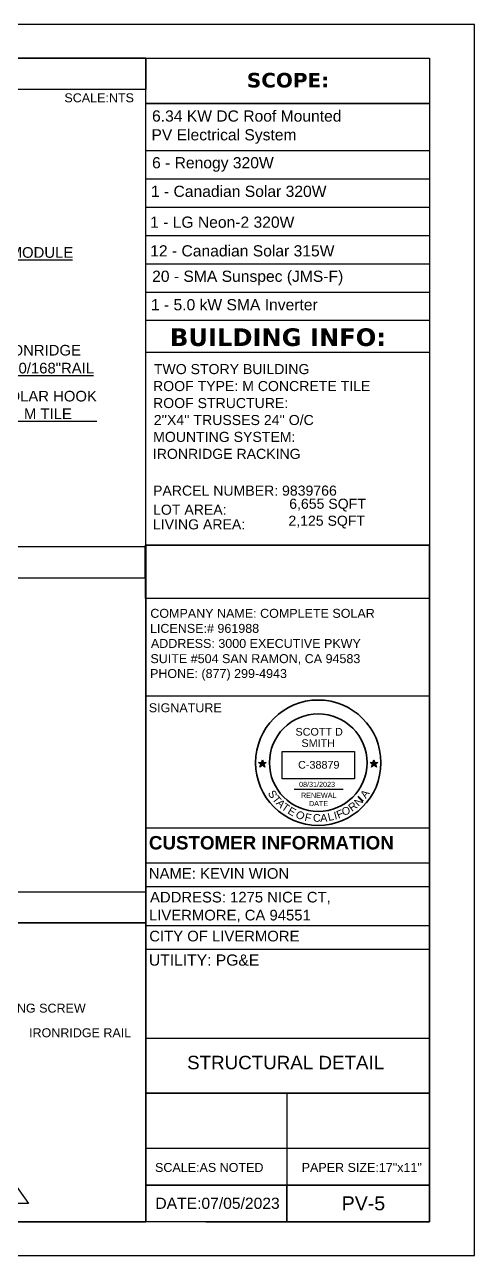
# Model space of a CAD drawing. Header units: millimetres. Extents: x -419 to 20046, y -14642 to 2638.
# Drawn here: x 3464 to 3866, y -10899 to -9799 of the extents above; entities that cross this region are included whole.
import ezdxf

# ---------------------------------------------------------------- set-up
doc = ezdxf.new("R2010")
doc.units = ezdxf.units.MM
for name, color, linetype in [('PDF5_Text', 7, 'Continuous'), ('PDF6_0', 7, 'Continuous'), ('PDF6_PDF4_Geometry', 7, 'Continuous'), ('PDF6_PDF_Geometry', 7, 'Continuous'), ('PDF6_Text', 7, 'Continuous'), ('PDF_Text', 7, 'Continuous')]:
    doc.layers.add(name, color=color, linetype=linetype)
doc.styles.add('PDF Arial', font='arial.ttf')
doc.styles.add('PDF Arial Bold', font='arialbd.ttf')
doc.styles.add('PDF Verdana Bold', font='verdanab.ttf')
doc.styles.get("Standard").update_dxf_attribs({"font": 'arial.ttf'})
picture_1 = doc.add_image_def('image40.png', size_in_pixel=(45, 240))
picture_2 = doc.add_image_def('image15.png', size_in_pixel=(858, 321))

# ---------------------------------------------------------------- blocks, each defined once
blk = doc.blocks.new('star')
h = blk.add_hatch(color=256)
h.dxf.hatch_style = 1
h.paths.add_polyline_path([(116.5, 62.57), (116.86, 62.57), (116.68, 63.12)])
h.paths.add_polyline_path([(116.68, 62.02), (116.97, 62.23), (116.86, 62.57), (116.5, 62.57), (116.39, 62.23)])
h.paths.add_polyline_path([(116.5, 62.57), (115.92, 62.57), (116.39, 62.23)])
h.paths.add_polyline_path([(116.39, 62.23), (116.21, 61.67), (116.68, 62.02)])
h.paths.add_polyline_path([(116.68, 62.02), (117.15, 61.67), (116.97, 62.23)])
h.paths.add_polyline_path([(116.97, 62.23), (117.44, 62.57), (116.86, 62.57)])
for p, q in [((115.92, 62.57), (117.44, 62.57)), ((117.15, 61.67), (115.92, 62.57)), ((116.21, 61.67), (116.68, 63.12)), ((117.44, 62.57), (116.21, 61.67)), ((116.68, 63.12), (117.15, 61.67))]:
    blk.add_line(p, q)
blk = doc.blocks.new('a')
at = {"color": 1, "char_height": 15, "attachment_point": 1}
for s, insert, rotation in [('{\\C256;S}', (169, 149), 301.8504), ('{\\C256;A}', (335, 138.5), 54.6588), ('{\\C256;T}', (176.1, 138.5), 308.5602), ('{\\C256;A}', (182.8, 131.2), 313.9392), ('{\\C256;T}', (190.6, 123.2), 324.7462), ('{\\C256;R}', (311.3, 116.8), 36.4598), ('{\\C256;N}', (322.6, 125.5), 43.0781), ('{\\C256;I}', (344.8, 127.8), 227.4846), ('{\\C256;E}', (201.4, 115.5), 330.0103), ('{\\C256;O}', (218.6, 109.1), 319.6464), ('{\\C256;A}', (258.4, 100.3), 1.6689), ('{\\C256;L}', (271.7, 101.5), 12.6875), ('{\\C256;I}', (283.7, 104.3), 13.6115), ('{\\C256;F}', (288.3, 105.4), 21.5682), ('{\\C256;O}', (299, 112.2), 12.6875)]:
    blk.add_mtext_dynamic_manual_height_columns(s, width=30.733, gutter_width=125, heights=[0], dxfattribs=dict(at, insert=insert, rotation=rotation))
at = {"color": 1, "insert": (244.5, 100.5), "char_height": 15, "attachment_point": 1}
blk.add_mtext_dynamic_manual_height_columns('{\\C256;C}', width=30.733, gutter_width=125, heights=[0], dxfattribs=at)
blk = doc.blocks.new('1')
at = {"color": 1, "xscale": 0.1018808021228187, "yscale": 0.1018808021228187, "zscale": 0.1018808021228187}
blk.add_blockref('a', (510.97, 81.39), dxfattribs=at)
at = {"color": 1, "insert": (534.46, 91.84), "char_height": 1.528, "attachment_point": 1, "rotation": 347.3366}
blk.add_mtext_dynamic_manual_height_columns('{\\C256;F}', width=1.5282, gutter_width=12.74, heights=[0], dxfattribs=at)

msp = doc.modelspace()

# ---------------------------------------------------------------- linework, layer by layer
at = {"lineweight": 30}
msp.add_line((3705.15, -10482.377), (3748.933, -10482.377), dxfattribs=at)
at = {"lineweight": 35}
for radius in [56, 43.581]:
    msp.add_circle((3726.755, -10458.601), radius, dxfattribs=at)
at = {"layer": 'PDF6_0', "lineweight": 25}
for points in [[(2166.387, -9799.017), (2166.387, -10898.926), (3866.246, -10898.926), (3866.246, -9799.017)], [(3826.285, -9869.493), (3572.81, -9869.493)], [(3826.285, -9869.493), (3826.285, -10063.482), (3572.81, -10063.482), (3572.81, -9869.493)], [(3572.81, -10311.872), (3572.81, -10264.283), (3826.285, -10264.283), (3826.285, -10311.872)]]:
    msp.add_lwpolyline(points, close=True, dxfattribs=at)
for points in [[(3572.81, -10264.283), (3572.81, -9828.988)], [(3572.81, -9911.451), (3826.285, -9911.451)], [(3572.81, -9936.79), (3826.285, -9936.79)], [(3572.81, -9962.128), (3826.285, -9962.128)], [(3572.81, -9987.467), (3826.285, -9987.467)], [(3332.502, -10068.659), (3430.678, -10009.263), (3507.147, -10009.263)], [(3572.81, -10012.805), (3826.285, -10012.805)], [(3572.81, -10038.144), (3826.285, -10038.144)], [(3572.81, -10091.818), (3826.285, -10091.818)], [(3296.538, -10137.772), (3428.771, -10112.615), (3525.947, -10112.615)], [(3380.273, -10192.264), (3441.758, -10153.484), (3528.944, -10153.484)], [(3572.9, -10398.786), (3826.376, -10398.786)]]:
    msp.add_lwpolyline(points, dxfattribs=at)
at = {"layer": 'PDF6_PDF4_Geometry', "lineweight": 25}
for points in [[(2206.347, -10869.047), (3572.81, -10869.047), (3572.81, -9828.988), (2206.347, -9828.988)], [(2206.347, -10869.047), (3572.81, -10869.047), (3572.81, -9828.988), (2206.347, -9828.988)], [(3572.81, -9828.988), (3572.81, -9856.96), (2621.844, -9856.96), (2621.844, -9828.988)], [(3571.811, -10265.555), (3571.811, -10293.618), (2621.844, -10293.618), (2621.844, -10265.555)], [(3571.811, -10265.555), (3571.811, -10293.618), (2621.844, -10293.618), (2621.844, -10265.555)], [(3572.81, -10573.885), (3572.81, -10601.857), (2206.347, -10601.857), (2206.347, -10573.885)]]:
    msp.add_lwpolyline(points, close=True, dxfattribs=at)
for points in [[(2206.347, -10601.857), (3572.81, -10601.857)], [(3411.424, -10772.96), (3467.914, -10852.7), (3455.381, -10852.7)]]:
    msp.add_lwpolyline(points, dxfattribs=at)
at = {"layer": 'PDF6_PDF_Geometry', "lineweight": 25}
for points in [[(3826.285, -9828.988), (3826.285, -10868.956), (2206.347, -10868.956), (2206.347, -9828.988), (3826.285, -9828.988), (3826.285, -10868.956), (3572.81, -10868.956), (3572.81, -10836.17), (3826.285, -10836.17), (3572.81, -10836.17), (3572.81, -10803.203), (3826.285, -10803.203)], [(3826.285, -10346.838), (3826.285, -10803.203), (3826.285, -10836.17), (3826.285, -10868.956), (3826.285, -10264.283), (3572.81, -10264.283), (3572.81, -10868.956)], [(3572.81, -10516.851), (3826.285, -10516.851)], [(3572.81, -10548.183), (3826.285, -10548.183)], [(3572.81, -10569.253), (3826.285, -10569.253)], [(3572.81, -10604.128), (3826.376, -10604.128)], [(3572.81, -10625.289), (3826.376, -10625.289)], [(3572.81, -10704.846), (3826.376, -10704.846)], [(3576.352, -10753.979), (3826.285, -10753.979), (3572.81, -10753.979), (3826.285, -10753.979), (3698.685, -10753.979), (3698.685, -10803.203), (3826.285, -10803.203), (3826.285, -10753.979)], [(3698.685, -10803.203), (3698.685, -10836.17), (3698.685, -10868.956)]]:
    msp.add_lwpolyline(points, dxfattribs=at)
msp.add_lwpolyline([(3826.285, -10836.17), (3826.285, -10868.956), (3698.685, -10868.956), (3698.685, -10836.17)], close=True, dxfattribs=at)
at = {"layer": 'PDF6_PDF_Geometry', "color": 251, "lineweight": 25, "true_color": 0x525252}
msp.add_lwpolyline([(3626.393, -10868.956), (3826.285, -10868.956)], dxfattribs=at)

# ---------------------------------------------------------------- block references
at = {"xscale": 4.597039828451667, "yscale": 4.597039828451667, "zscale": 4.597039828451667, "rotation": 287.9700872862333}
for p in [(3238.84, -10037.854), (3338.541, -10037.876)]:
    msp.add_blockref('star', p, dxfattribs=at)
at = {"color": 1, "xscale": 4.51217474996896, "yscale": 4.51217474996896, "zscale": 4.51217474996896}
msp.add_blockref('1', (1304.018, -10917.974), dxfattribs=at)

# ---------------------------------------------------------------- texts
at = {"attachment_point": 1}
for s, width, heights, insert, char_height, line_spacing_factor in [('SCOTT D\\P  SMITH', 46.3475, [0], (3706.418, -10427.566), 6.8956, 0.88), ('RENEWAL\\P    DATE', 31.39541, [17.047], (3711.334, -10485.466), 4.597, 0.96)]:
    msp.add_mtext_dynamic_manual_height_columns(s, width=width, gutter_width=4.597, heights=heights, dxfattribs=dict(at, insert=insert, char_height=char_height, line_spacing_factor=line_spacing_factor))
for s, width, insert, char_height in [('C-38879', 41.58956, (3708.759, -10457.058), 6.8956), ('08/31/2023', 38.13279, (3709.616, -10475.73), 4.597)]:
    msp.add_mtext_dynamic_manual_height_columns(s, width=width, gutter_width=4.597, heights=[0], dxfattribs=dict(at, insert=insert, char_height=char_height))
at = {"layer": 'PDF5_Text', "attachment_point": 7, "style": 'PDF Arial'}
for s, insert, char_height in [('1 - LG Neon-2 320W', (3576.529, -9980.704), 9.99966), ('12 - Canadian Solar 315W', (3576.623, -10006.325), 9.99966), ('PARCEL NUMBER: 9839766', (3579.153, -10220.097), 8.99967), ('LOT AREA:', (3579.203, -10237.143), 8.9997), ('LIVING AREA:', (3579.049, -10250.241), 8.99967)]:
    msp.add_mtext(s, dxfattribs=dict(at, insert=insert, char_height=char_height))
at = {"layer": 'PDF6_Text', "attachment_point": 7}
for s, insert, char_height, style in [('SCOPE:', (3662.993, -9855.414), 12.9996, 'PDF Verdana Bold'), ('SCALE:NTS', (3499.973, -9868.54), 7.9998, 'PDF Arial'), ('6.34 KW DC Roof Mounted', (3578.259, -9885.836), 9.99966, 'PDF Arial'), ('PV Electrical System', (3577.714, -9905.491), 9.99966, 'PDF Arial'), ('6 - Renogy 320W', (3578.259, -9930.466), 9.99966, 'PDF Arial'), ('1 - Canadian Solar 320W', (3577.26, -9953.133), 9.99966, 'PDF Arial'), ('PV MODULE', (3429.679, -10007.518), 9.4997, 'PDF Arial'), ('20 - SMA Sunspec (JMS-F)', (3578.35, -10031.911), 9.99966, 'PDF Arial'), ('1 - 5.0 kW SMA Inverter', (3577.26, -10054.48), 9.99966, 'PDF Arial'), ('BUILDING INFO:', (3594.243, -10086.515), 15.74948, 'PDF Verdana Bold'), ('IRONRIDGE', (3439.487, -10094.886), 9.4997, 'PDF Arial'), ('XR-10/168"RAIL', (3428.771, -10110.87), 9.49966, 'PDF Arial'), ('TWO STORY BUILDING', (3579.893, -10111.497), 8.99967, 'PDF Arial'), ('ROOF TYPE: M CONCRETE TILE', (3579.167, -10126.664), 8.99967, 'PDF Arial'), ('SOLAR HOOK', (3441.213, -10135.936), 9.4997, 'PDF Arial'), ('ROOF STRUCTURE:', (3579.167, -10141.831), 8.99967, 'PDF Arial'), ('M TILE', (3463.827, -10151.577), 9.4997, 'PDF Arial'), ("2''X4'' TRUSSES 24'' O/C", (3579.803, -10156.998), 8.99967, 'PDF Arial'), ('MOUNTING SYSTEM:', (3579.258, -10172.074), 8.99967, 'PDF Arial'), ('IRONRIDGE RACKING', (3578.985, -10187.241), 8.99967, 'PDF Arial'), ('6,655 SQFT', (3700.807, -10234.186), 8.9997, 'PDF Arial'), ('2,125 SQFT', (3700.091, -10249.353), 8.9997, 'PDF Arial'), ('COMPANY NAME: COMPLETE SOLAR', (3576.715, -10329.264), 7.99975, 'PDF Arial'), ('LICENSE:# 961988', (3576.442, -10342.706), 7.99975, 'PDF Arial'), ('ADDRESS: 3000 EXECUTIVE PKWY', (3577.26, -10356.152), 7.99975, 'PDF Arial'), ('SUITE #504 SAN RAMON, CA 94583', (3576.806, -10371.125), 7.99975, 'PDF Arial'), ('PHONE: (877) 299-4943', (3576.442, -10385.336), 7.99975, 'PDF Arial'), ('SIGNATURE', (3575.353, -10413.635), 7.9998, 'PDF Arial'), ('CUSTOMER INFORMATION', (3575.443, -10536.317), 11.99963, 'PDF Arial Bold'), ('NAME: KEVIN WION', (3575.443, -10562.513), 9.49966, 'PDF Arial'), ('ADDRESS: 1275 NICE CT,', (3576.442, -10585.3), 9.49966, 'PDF Arial'), ('LIVERMORE, CA 94551', (3575.534, -10601.375), 9.49966, 'PDF Arial'), ('CITY OF LIVERMORE', (3575.807, -10618.458), 9.49966, 'PDF Arial'), ('UTILITY: PG&E', (3575.443, -10640.143), 9.99966, 'PDF Arial'), ('SELF-DRILLING SCREW', (3391.081, -10682.096), 7.99975, 'PDF Arial'), ('IRONRIDGE RAIL', (3468.368, -10704.074), 7.99975, 'PDF Arial'), ('STRUCTURAL DETAIL', (3609.591, -10732.751), 11.99963, 'PDF Arial'), ('DATE:07/05/2023', (3581.256, -10857.509), 9.99966, 'PDF Arial'), ('PV-5', (3747.727, -10858.816), 12.4996, 'PDF Arial')]:
    msp.add_mtext(s, dxfattribs=dict(at, insert=insert, char_height=char_height, style=style))
at = {"layer": 'PDF_Text', "insert": (3580.941, -10824.479), "char_height": 7.99975, "attachment_point": 7, "style": 'PDF Arial'}
msp.add_mtext('SCALE:AS NOTED           PAPER SIZE:17"x11"', dxfattribs=at)

# ---------------------------------------------------------------- pictures from other files: only their frames are drawn
at = {"color": 7, "true_color": 0xffffff}
image = msp.add_image(picture_2, insert=(3694.631, -10472.902), size_in_units=(64.617, 24.175), dxfattribs=dict(at, brightness=7, contrast=73))
image.dxf.flags = 15
at = {"layer": 'PDF6_0', "color": 7, "lineweight": 0}
image = msp.add_image(picture_1, insert=(3826.285, -10311.872), size_in_units=(47.544, 254.293), rotation=90, dxfattribs=at)
image.dxf.flags = 15

doc.saveas('drawing.dxf')
